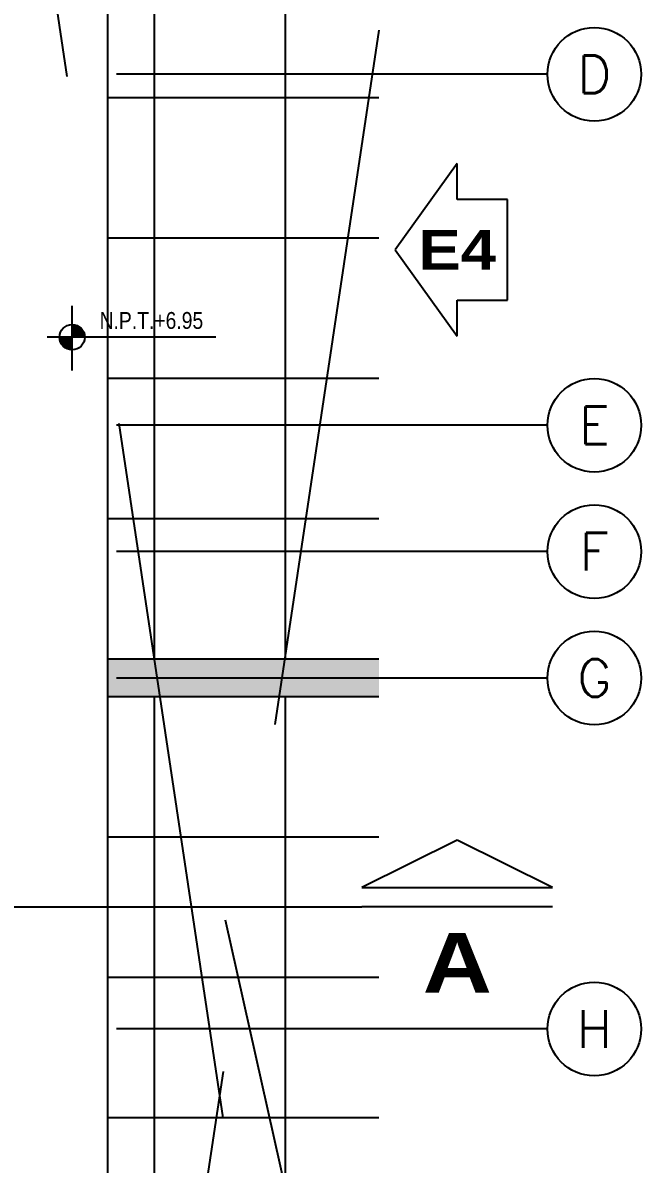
# Model space of a CAD drawing. Header units: millimetres. Extents: x 98 to 155, y -181 to 127.
# Drawn here: x 151.69 to 154.99, y 112.91 to 119.01 of the extents above; entities that cross this region are included whole.
import ezdxf
from ezdxf.enums import TextEntityAlignment as Align
from ezdxf.xclip import XClip

# ---------------------------------------------------------------- set-up
doc = ezdxf.new("R2010")
doc.units = ezdxf.units.MM
doc.header["$LTSCALE"] = 15
doc.header["$XCLIPFRAME"] = 2
for name, pattern in [('ACAD_ISO07W100', [3, 0, -3]), ('CENTER', [2, 1.25, -0.25, 0.25, -0.25]), ('HIDDEN', [0.375, 0.25, -0.125]), ('PHANTOM', [63.5, 31.75, -6.35, 6.35, -6.35, 6.35, -6.35]), ('PHANTOM2', [1.25, 0.625, -0.125, 0.125, -0.125, 0.125, -0.125])]:
    doc.linetypes.add(name, pattern=pattern)
doc.layers.get('0').update_dxf_attribs({"color": 250})
for name, color, linetype in [('A-Adoquines', 250, 'Continuous'), ('A-CORTE', 250, 'CENTER'), ('A-EJES', 250, 'PHANTOM'), ('A-HATCH', 250, 'Continuous'), ('A-NIVELES-NPT', 252, 'Continuous'), ('A-PROYECCIONES', 250, 'HIDDEN')]:
    doc.layers.add(name, color=color, linetype=linetype)
doc.layers.add('A-MUROS', color=252, linetype='Continuous', lineweight=30)
doc.styles.add('R140', font='ariblk.ttf', dxfattribs={"height": 3.55})
doc.styles.add('R160-75', font='ariblk.ttf', dxfattribs={"height": 0.6})
doc.styles.add('R80', font='ARIALN.TTF', dxfattribs={"height": 2.03})
doc.styles.add('ROMANS', font='romans.shx', dxfattribs={"width": 0.8})

# ---------------------------------------------------------------- blocks, each defined once
blk = doc.blocks.new('A$C9f73720c')
at = {"layer": 'A-Adoquines'}
h = blk.add_hatch(color=256, dxfattribs=at)
h.dxf.hatch_style = 1
h.paths.add_polyline_path([(15.0982, 86.4493), (15.2934, 86.4056), (15.6531, 88.0125), (15.4579, 88.0562)])
h.paths.add_polyline_path([(19.6847, 85.4224), (19.8799, 85.3787), (20.2398, 86.9866), (20.0446, 87.0302)])
h.paths.add_polyline_path([(24.2711, 84.3955), (24.4662, 84.3518), (24.8264, 85.9606), (24.6312, 86.0043)])
for p, q in [((28.702, 85.0937, 0), (11.7003, 88.8967, 0)), ((19.6847, 85.4224, 0), (20.0449, 87.0316, 0)), ((19.8799, 85.3787, 0), (20.2401, 86.9879, 0)), ((18.7445, 86.6783, 0), (16.6351, 86.6783, 0))]:
    blk.add_line(p, q)
at = {"layer": 'A-HATCH'}
for p, q in [((17.489, 85.9137, 0), (17.8492, 87.5228, 0)), ((18.2209, 85.7499, 0), (18.5811, 87.3591, 0)), ((18.9529, 85.5865, 0), (19.313, 87.1956, 0)), ((20.6118, 85.2149, 0), (20.9719, 86.8239, 0)), ((21.3436, 85.051, 0), (21.7038, 86.6603, 0)), ((22.0754, 84.8868, 0), (22.4356, 86.4959, 0)), ((22.8073, 84.723, 0), (23.1675, 86.3322, 0))]:
    blk.add_line(p, q, dxfattribs=at)
at = {"layer": 'A-HATCH', "elevation": 0}
for points in [[(19.9903, 86.7878), (15.599, 87.7707)], [(19.8374, 86.1047), (15.4461, 87.0876)], [(24.5768, 85.7612), (20.1855, 86.7441)], [(24.4239, 85.0781), (20.0326, 86.061)]]:
    blk.add_lwpolyline(points, dxfattribs=at)
at = {"layer": 'A-PROYECCIONES'}
for p, q in [((24.4666, 84.3513), (11.2138, 89.4699)), ((10.7556, 87.4203), (24.9249, 86.4007, 0))]:
    blk.add_line(p, q, dxfattribs=at)
at = {"style": 'R80'}
for height, rotation, p in [(0.09, 0.00902, (39.554, 141.0046, 0)), (0.09, 0.00902, (45.7984, 139.3226, 0)), (0.09, 0.00902, (50.4634, 135.3578, 0)), (0.09, 0.00902, (41.9784, 129.0436, 0)), (0.09, 0.00902, (37.8409, 128.6089, 0)), (0.09, 0.00902, (35.483, 116.3582, 0)), (0.09, 0.00902, (63.0395, 116.3253, 0)), (0.09, 0.00902, (38.5607, 113.6321, 0)), (0.09, 0.00902, (45.1292, 84.3757, 0)), (0.09, 0.00902, (43.9111, 83.9335, 0)), (0.09, 0.00902, (43.1485, 83.401, 0)), (0.09, 0.00902, (28.0067, 80.1071, 0)), (0.09, 0.00902, (44.3753, 79.9046, 0)), (0.09, 0.00902, (55.151, 79.2173, 0)), (0.09, 0.00902, (38.2608, 76.0049)), (0.09, 0.00902, (39.0036, 75.5558)), (0.09, 0.00902, (27.5137, 75.2133, 0)), (0.09, 0.00902, (27.5137, 75.2133, 0)), (0.09, 0.00902, (39.8519, 75.1543)), (0.09, 0.00902, (25.3599, 70.2709, 0)), (0.09, 0.00902, (32.1646, 69.192, 0)), (0.09, 0.00902, (32.1646, 69.192, 0)), (0.09, 0.00902, (26.9947, 68.6392, 0)), (0.09, 0.00902, (59.8504, 67.3859, 0)), (0.09, 0.00902, (24.839, 65.5107, 0)), (0.09, 0.00902, (24.839, 65.5107, 0)), (0.09, 0.00902, (33.5008, 60.261, 0)), (0.09, 0.00902, (33.5008, 60.261, 0)), (0.09, 347.39076, (17.1069, 59.2726, 0)), (0.09, 0.00902, (26.4708, 59.2035, 0)), (0.09, 0.00902, (26.4708, 59.2035, 0)), (0.09, 0.00902, (23.1216, 58.7685, 0)), (0.09, 0.00902, (23.1216, 58.7685, 0)), (0.09, 0.00902, (27.6632, 55.3959, 0)), (0.09, 0.00902, (27.6632, 55.3959, 0)), (0.09, 0.00902, (22.2239, 54.9818, 0)), (0.09, 0.00902, (22.2239, 54.9818, 0)), (0.09, 0.00902, (65.7174, 53.5803, 0)), (0.09, 0.00902, (38.377, 51.7166, 0)), (0.09, 0.00902, (38.377, 51.7166, 0)), (0.09, 0.00902, (21.0294, 51.3767, 0)), (0.09, 0.00902, (21.0294, 51.3767, 0)), (0.09, 0.00902, (29.4091, 50.8876, 0)), (0.09, 0.00902, (29.4091, 50.8876, 0)), (0.09, 0.00902, (22.5184, 48.0808, 0)), (0.09, 0.00902, (22.5184, 48.0808, 0)), (0.09, 0.00902, (32.8305, 47.9478, 0)), (0.09, 0.00902, (38.6414, 47.9238, 0)), (0.09, 1.55763, (45.5013, 47.0033, 0)), (0.09, 1.55763, (45.5013, 47.0033, 0)), (0.09, 1.55763, (42.9613, 45.8781, 0)), (0.09, 0.00902, (31.2252, 43.4352, 0)), (0.09, 0.00902, (31.2252, 43.4352, 0)), (0.09, 0.00902, (24.8291, 43.3056, 0)), (0.09, 0.00902, (24.8291, 43.3056, 0)), (0.09, 0.00902, (28.8684, 42.6092, 0)), (0.09, 0.00902, (28.8684, 42.6092, 0)), (0.09, 0.00902, (46.0815, 42.4048, 0)), (0.09, 0.00902, (19.0307, 42.0559, 0)), (0.09, 0.00902, (19.0307, 42.0559, 0)), (0.09, 0.00902, (70.9067, 41.0329, 0)), (0.09, 0.00902, (22.7765, 38.7407, 0)), (0.09, 0.00902, (22.7765, 38.7407, 0)), (0.09, 0.00902, (17.8952, 37.4624, 0)), (0.09, 0.00902, (17.8952, 37.4624, 0)), (0.09, 0.00902, (25.8226, 33.2142, 0)), (0.09, 0.00902, (21.5027, 31.2754, 0)), (0.1403, 0.00902, (43.0178, 29.8778, 0)), (0.09, 0.00902, (24.3978, 29.2659, 0)), (0.09, 0.00902, (49.7565, 29.0287, 0)), (0.09, 0.00902, (16.51, 28.4123, 0)), (0.09, 0.00902, (16.51, 28.4123, 0)), (0.09, 0.00902, (40.7946, 24.893, 0)), (0.09, 0.00902, (18.1268, 23.6374, 0)), (0.09, 0.00902, (20.346, 20.3291, 0)), (0.09, 0.00902, (38.3365, 19.4632, 0)), (0.09, 0.00902, (18.2869, 15.9828, 0)), (0.09, 0.00902, (36.6694, 12.5977, 0)), (0.09, 337.79984, (24.7536, 11.2334, 0)), (0.09, 0.00902, (33.5928, 10.3508, 0)), (0.09, 337.79984, (21.6109, 10.1247, 0)), (0.09, 337.79984, (16.5605, 9.5998, 0)), (0.09, 337.79984, (29.9414, 8.9534, 0)), (0.09, 337.79984, (31.6402, 7.9561, 0)), (0.09, 337.79984, (26.736, 7.7966, 0)), (0.09, 337.79984, (32.0288, 7.0232, 0)), (0.09, 0.00902, (16.5347, 5.5678, 0)), (0.09, 0.00902, (23.3239, 5.5763, 0)), (0.09, 0.00902, (34.4718, 3.6379, 0))]:
    blk.add_attdef('N.P.T.+0.00', text='', height=height, rotation=rotation, dxfattribs=at).set_placement(p, align=Align.MIDDLE_CENTER)
for p in [(49.9263, 138.2431, 0), (56.6904, 136.252, 0), (60.5336, 135.5237, 0), (42.6322, 135.1839), (58.3591, 133.6514, 0), (46.2516, 126.9171), (67.6439, 125.1529), (62.2762, 107.4327), (41.3341, 103.0918, 0), (58.4477, 100.4887, -0.2526), (35.1548, 97.8545, 0), (58.3053, 94.9071, 0), (31.2618, 93.9445, 0), (38.1161, 91.318), (54.6279, 88.218, 0), (17.9393, 86.8861, 0), (34.7444, 85.6148, 0), (54.6869, 83.8861, 0), (35.5048, 81.4636, 0), (34.6534, 76.9929, 0), (59.6668, 73.2509), (40.4113, 65.8421, 0), (43.5611, 65.2125, 0), (64.4681, 61.3857), (43.9111, 51.4927, 0), (32.9744, 51.0828, 0), (48.0327, 50.0735, 0), (69.3242, 50.0814, 0), (52.9599, 39.4701, 0), (74.4159, 35.7467, 0)]:
    blk.add_attdef('N.P.T.+0.00', text='', height=0.2109, dxfattribs=at).set_placement(p, align=Align.MIDDLE_CENTER)
blk = doc.blocks.new('*U98')
blk.add_line((-5.08, 3), (5.08, 3))
blk.add_lwpolyline([(5.08, 4.016), (-5.08, 4.016), (0, 6.556)], close=True)
at = {"linetype": 'Continuous', "style": 'R160-75'}
blk.add_attdef('A', text='', height=0.3, dxfattribs=at).set_placement((0, 0), align=Align.MIDDLE_CENTER)
blk = doc.blocks.new('*U100')
blk.add_lwpolyline([(-4.5, 4.5), (0, 4.5), (0, 7.71), (5.54, 0), (0, -7.71), (0, -4.5), (-4.5, -4.5)], close=True)
at = {"linetype": 'Continuous', "style": 'R140'}
blk.add_attdef('ELEVACION', text='', height=3.55, dxfattribs=at).set_placement((0, 0), align=Align.MIDDLE_CENTER)
blk = doc.blocks.new('Cortes-Elev.')
at = {"layer": 'A-CORTE', "linetype": 'CENTER', "ltscale": 0.5}
blk.add_lwpolyline([(-1.966, 27.2284), (51.8601, 27.2284)], dxfattribs=at)
ref = blk.add_blockref('*U100', (52.3681, 30.7375), dxfattribs=dict(at, xscale=-0.05980032655866058, yscale=0.05980032655866058, zscale=0.05980032655866058))
ref.add_attrib('ELEVACION', 'E4', dxfattribs={"layer": '0', "linetype": 'Continuous', "height": 0.21229, "style": 'R140'}).set_placement((52.3681, 30.7376), align=Align.MIDDLE_CENTER)
ref = blk.add_blockref('*U98', (52.3681, 26.9284), dxfattribs=dict(at, xscale=-0.1000000000000001, yscale=0.1000000000000001, zscale=-0.1000000000000001))
ref.add_attrib('A', 'A', dxfattribs={"layer": '0', "linetype": 'Continuous', "extrusion": (0, 0, -1), "height": 0.32, "style": 'R160-75'}).set_placement((-52.3681, 26.9284), align=Align.MIDDLE)
blk = doc.blocks.new('Ejes_Torre C 1var')
at = {"layer": 'A-EJES', "linetype": 'PHANTOM2', "ltscale": 0.5}
for points in [[(52.85, 9.475), (50.55, 9.475)], [(52.85, 7.6), (50.55, 7.6)], [(52.85, 6.925), (50.55, 6.925)], [(52.85, 6.25), (50.55, 6.25)], [(52.85, 4.375), (50.55, 4.375)]]:
    blk.add_lwpolyline(points, dxfattribs=at)
at = {"layer": 'A-EJES', "linetype": 'Continuous'}
for centre in [(53.1, 9.475), (53.1, 7.6), (53.1, 6.925), (53.1, 6.25), (53.1, 4.375)]:
    blk.add_circle(centre, 0.25, dxfattribs=at)
at = {"layer": 'A-EJES', "linetype": 'Continuous', "style": 'ROMANS'}
for s, p in [('D', (53.1, 9.475)), ('E', (53.1, 7.6)), ('F', (53.1, 6.925)), ('G', (53.1, 6.25)), ('H', (53.1, 4.375))]:
    blk.add_text(s, height=0.2, rotation=0, dxfattribs=at).set_placement(p, align=Align.MIDDLE_CENTER)
blk = doc.blocks.new('SIM NIVEL PLANTA')
at = {"linetype": 'Continuous'}
h = blk.add_hatch(dxfattribs=at)
h.set_pattern_fill('_USER', color=256, scale=0.089997, angle=45, style=0, pattern_type=0)
h.set_pattern_definition([(45, (31854.49523, 23864.84028), (-0.06363728001, 0.06363728001), [])])
h.paths.add_polyline_path([(-17.33, 0), (-15.98, 0, 0.409209), (-17.33, 1.33)])
h.paths.add_polyline_path([(-18.68, 0, 0.004279), (-18.68, -0.02, 0.414214), (-17.33, -1.37), (-17.33, 0)])
for p, q in [((-17.33, -3.58), (-17.33, 3.34)), ((-2, 0), (-20, 0))]:
    blk.add_line(p, q)
blk.add_circle((-17.33, -0.02), 1.35, dxfattribs=at)
at = {"style": 'R80'}
blk.add_attdef('N.P.T.+0.00', text='', height=1.8, dxfattribs=at).set_placement((-8.87, 1.77), align=Align.MIDDLE_CENTER)

msp = doc.modelspace()

# ---------------------------------------------------------------- block references
at = {"linetype": 'ACAD_ISO07W100', "ltscale": 5}
ref = msp.add_blockref('A$C9f73720c', (241.452, 114.8591), dxfattribs=dict(at, rotation=102.6156181418625))
XClip(ref).set_block_clipping_path([(22.1542253106, 140.4101169162), (10.3600901397, 87.7136669306), (29.6608346476, 83.3939150368), (41.4549698184, 136.0903650224)])

# ---------------------------------------------------------------- next in the draw order: block references
at = {"layer": 'A-CORTE'}
msp.add_blockref('Cortes-Elev.', (101.6432, 87.0616), dxfattribs=at)
at = {"layer": 'A-MUROS'}
msp.add_blockref('Ejes_Torre C 1var', (101.6432, 109.2616), dxfattribs=at)
at = {"layer": 'A-NIVELES-NPT', "xscale": 0.05, "yscale": 0.05, "zscale": 0.05}
msp.add_blockref('SIM NIVEL PLANTA', (152.8229, 117.3332), dxfattribs=at).add_auto_attribs({'N.P.T.+0.00': 'N.P.T.+6.95'})

doc.saveas('drawing.dxf')
